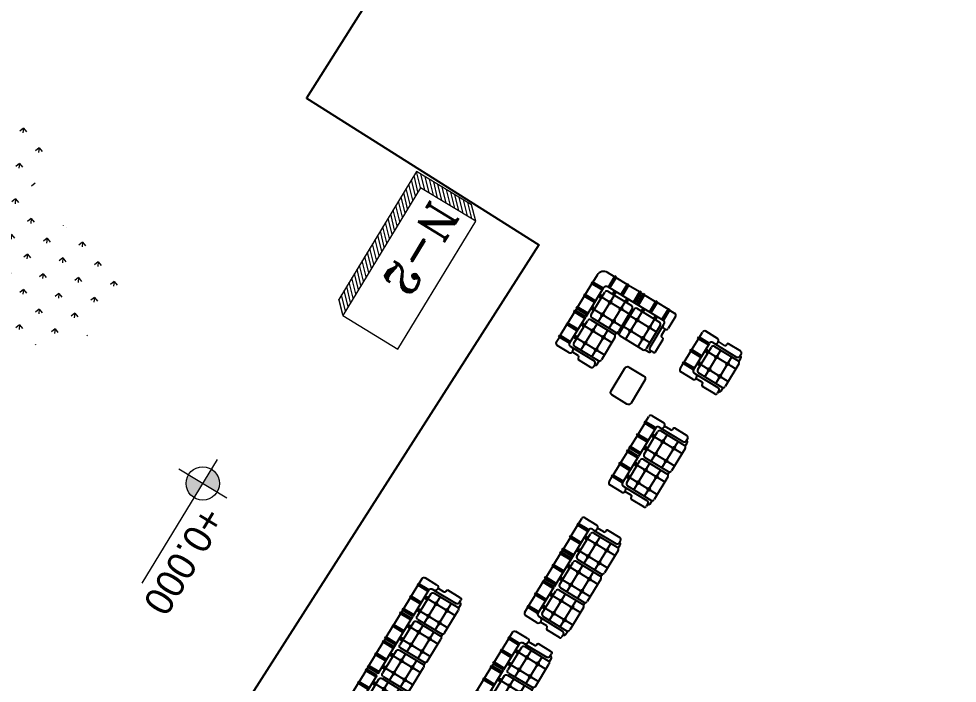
# Model space of a CAD drawing. Header units: metres. Extents: x 324293 to 653279, y 3585589 to 7191434.
# Drawn here: x 334411.32 to 334430.23, y 3600443.15 to 3600456.54 of the extents above; entities that cross this region are included whole.
import ezdxf

# ---------------------------------------------------------------- set-up
doc = ezdxf.new("R2010")
doc.units = ezdxf.units.M
for name, color, linetype, lineweight in [('-lejent-15', 15, 'Continuous', 13), ('n-sayeh-235', 235, 'Continuous', 5), ('text', 7, 'Continuous', 9)]:
    doc.layers.add(name, color=color, linetype=linetype, lineweight=lineweight)
doc.layers.add('divar', color=255, linetype='Continuous')
doc.layers.add('FUR', color=1, linetype='Continuous')
doc.layers.add('GOL', color=7, linetype='Continuous', lineweight=0, true_color=0xeb632d)
doc.styles.add('eng', font='eurr____.ttf')
doc.styles.add('ROMANT', font='romant.shx', dxfattribs={"height": 30})

# ---------------------------------------------------------------- blocks, each defined once
blk = doc.blocks.new('nivo')
at = {"layer": 'text'}
h = blk.add_hatch(color=256, dxfattribs=at)
h.paths.add_polyline_path([(134.4, 0), (134.4, 80, 0.414214), (54.4, 0)])
h.paths.add_polyline_path([(134.4, 0), (134.4, -80, 0.414214), (214.4, 0)])
for p, q in [((134.4, -134.4), (134.4, 134.4)), ((0, 0), (695.1, 0))]:
    blk.add_line(p, q, dxfattribs=at)
blk.add_circle((134.4, 0), 80, dxfattribs=at)
blk = doc.blocks.new('DIN9')
at = {"layer": 'FUR'}
for p, q in [((0.209, 0.969), (0.309, 0.969)), ((0.309, 0.769), (0.309, 0.979)), ((0.309, 0.979), (0.339, 0.979)), ((0.339, 0.769), (0.339, 0.979)), ((0.339, 0.969), (0.554, 0.969)), ((0.554, 0.979), (0.584, 0.979)), ((0.554, 0.979), (0.554, 0.769)), ((0.584, 0.979), (0.584, 0.769)), ((0.584, 0.969), (0.799, 0.969)), ((0.799, 0.769), (0.799, 0.979)), ((0.799, 0.979), (0.829, 0.979)), ((0.829, 0.769), (0.829, 0.979)), ((0.869, 0.969), (0.829, 0.969)), ((0.899, 0.979), (0.869, 0.979)), ((0.869, 0.769), (0.869, 0.979)), ((0.899, 0.769), (0.899, 0.979)), ((1.114, 0.969), (0.899, 0.969)), ((1.114, 0.979), (1.114, 0.769)), ((1.144, 0.979), (1.114, 0.979)), ((1.144, 0.979), (1.144, 0.769)), ((1.359, 0.969), (1.144, 0.969)), ((1.389, 0.979), (1.359, 0.979)), ((1.359, 0.769), (1.359, 0.979)), ((1.389, 0.769), (1.389, 0.979)), ((1.389, 0.969), (1.489, 0.969)), ((0.169, 0.698), (0.169, 0.929)), ((1.529, 0.929), (1.529, 0.698)), ((0.208, 0.535), (0.208, 0.658)), ((0.209, 0.658), (0.229, 0.658)), ((0.269, 0.698), (0.269, 0.729)), ((0.269, 0.698), (0.269, 0.262)), ((0.309, 0.769), (0.829, 0.769)), ((0.309, 0.669), (0.309, 0.209)), ((0.349, 0.709), (0.789, 0.709)), ((0.447, 0.709), (0.447, 0.169)), ((0.692, 0.709), (0.692, 0.169)), ((1.389, 0.769), (0.829, 0.769)), ((0.829, 0.669), (0.829, 0.209)), ((0.869, 0.669), (0.869, 0.209)), ((0.909, 0.709), (1.349, 0.709)), ((1.007, 0.709), (1.007, 0.169)), ((1.252, 0.709), (1.252, 0.169)), ((1.389, 0.669), (1.389, 0.209)), ((1.429, 0.729), (1.429, 0.698)), ((1.429, 0.698), (1.429, 0.262)), ((1.469, 0.658), (1.489, 0.658)), ((1.491, 0.535), (1.491, 0.658)), ((0.149, 0.252), (0.149, 0.495)), ((0.169, 0.515), (0.188, 0.515)), ((0.309, 0.546), (0.829, 0.546)), ((0.869, 0.546), (1.389, 0.546)), ((1.511, 0.515), (1.529, 0.515)), ((1.549, 0.252), (1.549, 0.495)), ((0.309, 0.332), (0.829, 0.332)), ((0.869, 0.332), (1.389, 0.332)), ((0.229, 0.222), (0.179, 0.222)), ((0.219, 0.222), (0.219, 0.219)), ((0.249, 0.189), (0.315, 0.189)), ((0.789, 0.169), (0.349, 0.169)), ((0.824, 0.189), (0.875, 0.189)), ((1.349, 0.169), (0.909, 0.169)), ((1.384, 0.189), (1.449, 0.189)), ((1.519, 0.222), (1.469, 0.222)), ((1.479, 0.222), (1.479, 0.222)), ((1.479, 0.222), (1.479, 0.219))]:
    blk.add_line(p, q, dxfattribs=at)
for centre in [(0.447, 0.546), (0.692, 0.546), (1.007, 0.546), (1.252, 0.546), (0.447, 0.332), (0.692, 0.332), (1.007, 0.332), (1.252, 0.332)]:
    blk.add_circle(centre, 0.024, dxfattribs=at)
for centre, radius, start, end in [((0.209, 0.929), 0.04, 90, 180), ((1.489, 0.929), 0.04, 0, 90), ((0.209, 0.698), 0.04, 180, 270), ((0.229, 0.698), 0.04, 270, 0), ((0.309, 0.729), 0.04, 90, 180), ((0.349, 0.669), 0.04, 90, 180), ((0.43, 0.734), 0.0063, 140.7602, 180), ((0.43, 0.734), 0.0063, 180, 219.2398), ((0.438, 0.728), 0.0166, 116.8921, 140.7602), ((0.438, 0.741), 0.0166, 219.2398, 243.1079), ((0.444, 0.717), 0.0284, 101.8637, 116.8921), ((0.444, 0.751), 0.0284, 243.1079, 258.1363), ((0.447, 0.701), 0.0455, 90, 101.8637), ((0.447, 0.768), 0.0455, 258.1363, 270), ((0.447, 0.701), 0.0455, 78.1363, 90), ((0.447, 0.768), 0.0455, 270, 281.8637), ((0.451, 0.717), 0.0284, 63.1079, 78.1363), ((0.451, 0.751), 0.0284, 281.8637, 296.8921), ((0.456, 0.728), 0.0166, 39.2398, 63.1079), ((0.456, 0.741), 0.0166, 296.8921, 320.7602), ((0.464, 0.734), 0.0063, 360, 39.2398), ((0.464, 0.734), 0.0063, 320.7602, 360), ((0.674, 0.734), 0.0063, 140.7602, 180), ((0.674, 0.734), 0.0063, 180, 219.2398), ((0.682, 0.728), 0.0166, 116.8921, 140.7602), ((0.682, 0.741), 0.0166, 219.2398, 243.1079), ((0.687, 0.717), 0.0284, 101.8637, 116.8921), ((0.687, 0.751), 0.0284, 243.1079, 258.1363), ((0.691, 0.701), 0.0455, 90, 101.8637), ((0.691, 0.768), 0.0455, 258.1363, 270), ((0.691, 0.701), 0.0455, 78.1363, 90), ((0.691, 0.768), 0.0455, 270, 281.8637), ((0.694, 0.717), 0.0284, 63.1079, 78.1363), ((0.694, 0.751), 0.0284, 281.8637, 296.8921), ((0.7, 0.728), 0.0166, 39.2398, 63.1079), ((0.7, 0.741), 0.0166, 296.8921, 320.7602), ((0.708, 0.734), 0.0063, 0, 39.2398), ((0.708, 0.734), 0.0063, 320.7602, 360), ((0.789, 0.669), 0.04, 0, 90), ((0.909, 0.669), 0.04, 90, 180), ((0.99, 0.734), 0.0063, 140.7602, 180), ((0.99, 0.734), 0.0063, 180, 219.2398), ((0.998, 0.728), 0.0166, 116.8921, 140.7602), ((0.998, 0.741), 0.0166, 219.2398, 243.1079), ((1.004, 0.717), 0.0284, 101.8637, 116.8921), ((1.004, 0.751), 0.0284, 243.1079, 258.1363), ((1.007, 0.701), 0.0455, 90, 101.8637), ((1.007, 0.768), 0.0455, 258.1363, 270), ((1.007, 0.701), 0.0455, 78.1363, 90), ((1.007, 0.768), 0.0455, 270, 281.8637), ((1.011, 0.717), 0.0284, 63.1079, 78.1363), ((1.011, 0.751), 0.0284, 281.8637, 296.8921), ((1.016, 0.728), 0.0166, 39.2398, 63.1079), ((1.016, 0.741), 0.0166, 296.8921, 320.7602), ((1.024, 0.734), 0.0063, 360, 39.2398), ((1.024, 0.734), 0.0063, 320.7602, 360), ((1.234, 0.734), 0.0063, 140.7602, 180), ((1.234, 0.734), 0.0063, 180, 219.2398), ((1.242, 0.728), 0.0166, 116.8921, 140.7602), ((1.242, 0.741), 0.0166, 219.2398, 243.1079), ((1.247, 0.717), 0.0284, 101.8637, 116.8921), ((1.247, 0.751), 0.0284, 243.1079, 258.1363), ((1.251, 0.701), 0.0455, 90, 101.8637), ((1.251, 0.768), 0.0455, 258.1363, 270), ((1.251, 0.701), 0.0455, 78.1363, 90), ((1.251, 0.768), 0.0455, 270, 281.8637), ((1.254, 0.717), 0.0284, 63.1079, 78.1363), ((1.254, 0.751), 0.0284, 281.8637, 296.8921), ((1.26, 0.728), 0.0166, 39.2398, 63.1079), ((1.26, 0.741), 0.0166, 296.8921, 320.7602), ((1.268, 0.734), 0.0063, 360, 39.2398), ((1.268, 0.734), 0.0063, 320.7602, 0), ((1.349, 0.669), 0.04, 0, 90), ((1.389, 0.729), 0.04, 0, 90), ((1.469, 0.698), 0.04, 180, 270), ((1.489, 0.698), 0.04, 270, 360), ((0.169, 0.495), 0.02, 90, 180), ((0.188, 0.535), 0.02, 270, 0), ((1.511, 0.535), 0.02, 180, 270), ((1.529, 0.495), 0.02, 0, 90), ((0.179, 0.252), 0.03, 180, 270), ((0.249, 0.219), 0.03, 180, 270), ((0.229, 0.262), 0.04, 270, 0), ((0.349, 0.209), 0.04, 180, 270), ((0.789, 0.209), 0.04, 270, 0), ((0.909, 0.209), 0.04, 180, 270), ((1.349, 0.209), 0.04, 270, 0), ((1.469, 0.262), 0.04, 180, 270), ((1.449, 0.219), 0.03, 270, 0), ((1.519, 0.252), 0.03, 270, 0)]:
    blk.add_arc(centre, radius, start, end, dxfattribs=at)
blk = doc.blocks.new('A$C21DA63A9')
at = {"layer": 'FUR'}
for p, q in [((0.06, 0.8), (0.16, 0.8)), ((0.16, 0.81), (0.19, 0.81)), ((0.16, 0.6), (0.16, 0.81)), ((0.19, 0.6), (0.19, 0.81)), ((0.19, 0.8), (0.405, 0.8)), ((0.405, 0.81), (0.405, 0.6)), ((0.405, 0.81), (0.435, 0.81)), ((0.435, 0.81), (0.435, 0.6)), ((0.435, 0.8), (0.65, 0.8)), ((0.65, 0.81), (0.68, 0.81)), ((0.65, 0.6), (0.65, 0.81)), ((0.68, 0.6), (0.68, 0.81)), ((0.72, 0.8), (0.68, 0.8)), ((0.72, 0.6), (0.72, 0.81)), ((0.75, 0.81), (0.72, 0.81)), ((0.75, 0.6), (0.75, 0.81)), ((0.965, 0.8), (0.75, 0.8)), ((0.995, 0.81), (0.965, 0.81)), ((0.965, 0.81), (0.965, 0.6)), ((0.995, 0.81), (0.995, 0.6)), ((1.21, 0.8), (0.995, 0.8)), ((1.21, 0.6), (1.21, 0.81)), ((1.24, 0.81), (1.21, 0.81)), ((1.24, 0.6), (1.24, 0.81)), ((1.28, 0.8), (1.24, 0.8)), ((1.28, 0.6), (1.28, 0.81)), ((1.31, 0.81), (1.28, 0.81)), ((1.31, 0.6), (1.31, 0.81)), ((1.525, 0.8), (1.31, 0.8)), ((1.555, 0.81), (1.525, 0.81)), ((1.525, 0.81), (1.525, 0.6)), ((1.555, 0.81), (1.555, 0.6)), ((1.77, 0.8), (1.555, 0.8)), ((1.8, 0.81), (1.77, 0.81)), ((1.77, 0.6), (1.77, 0.81)), ((1.8, 0.6), (1.8, 0.81)), ((1.8, 0.8), (1.9, 0.8)), ((0.02, 0.528), (0.02, 0.76)), ((1.94, 0.76), (1.94, 0.528)), ((0.058, 0.366), (0.058, 0.488)), ((0.06, 0.488), (0.08, 0.488)), ((0.12, 0.528), (0.12, 0.56)), ((0.12, 0.528), (0.12, 0.093)), ((0.16, 0.6), (0.68, 0.6)), ((0.16, 0.5), (0.16, 0.04)), ((0.2, 0.54), (0.64, 0.54)), ((0.297, 0.54), (0.297, 0)), ((0.542, 0.54), (0.542, 0)), ((1.24, 0.6), (0.68, 0.6)), ((0.68, 0.5), (0.68, 0.04)), ((0.72, 0.5), (0.72, 0.04)), ((0.76, 0.54), (1.2, 0.54)), ((0.857, 0.54), (0.857, 0)), ((1.102, 0.54), (1.102, 0)), ((1.8, 0.6), (1.24, 0.6)), ((1.24, 0.5), (1.24, 0.04)), ((1.28, 0.5), (1.28, 0.04)), ((1.32, 0.54), (1.76, 0.54)), ((1.417, 0.54), (1.417, 0)), ((1.662, 0.54), (1.662, 0)), ((1.8, 0.5), (1.8, 0.04)), ((1.84, 0.56), (1.84, 0.528)), ((1.84, 0.528), (1.84, 0.093)), ((1.88, 0.488), (1.9, 0.488)), ((1.902, 0.366), (1.902, 0.488)), ((0, 0.083), (0, 0.326)), ((0.02, 0.346), (0.038, 0.346)), ((0.16, 0.377), (0.68, 0.377)), ((0.72, 0.377), (1.24, 0.377)), ((1.28, 0.377), (1.8, 0.377)), ((1.922, 0.346), (1.94, 0.346)), ((1.96, 0.083), (1.96, 0.326)), ((0.16, 0.163), (0.68, 0.163)), ((0.72, 0.163), (1.24, 0.163)), ((1.28, 0.163), (1.8, 0.163)), ((0.08, 0.053), (0.03, 0.053)), ((0.07, 0.053), (0.07, 0.05)), ((0.1, 0.02), (0.165, 0.02)), ((0.675, 0.02), (0.725, 0.02)), ((1.235, 0.02), (1.285, 0.02)), ((1.795, 0.02), (1.86, 0.02)), ((1.93, 0.053), (1.88, 0.053)), ((1.89, 0.053), (1.89, 0.05)), ((1.89, 0.053), (1.89, 0.053)), ((0.64, 0), (0.2, 0)), ((1.2, 0), (0.76, 0)), ((1.76, 0), (1.32, 0))]:
    blk.add_line(p, q, dxfattribs=at)
for centre in [(0.297, 0.377), (0.542, 0.377), (0.857, 0.377), (1.102, 0.377), (1.417, 0.377), (1.662, 0.377), (0.297, 0.163), (0.542, 0.163), (0.857, 0.163), (1.102, 0.163), (1.417, 0.163), (1.662, 0.163)]:
    blk.add_circle(centre, 0.024, dxfattribs=at)
for centre, radius, start, end in [((0.06, 0.76), 0.04, 90, 180), ((1.9, 0.76), 0.04, 0, 90), ((0.06, 0.528), 0.04, 180, 270), ((0.08, 0.528), 0.04, 270, 0), ((0.16, 0.56), 0.04, 90, 180), ((0.2, 0.5), 0.04, 90, 180), ((0.281, 0.565), 0.0063, 140.7602, 180), ((0.281, 0.565), 0.0063, 180, 219.2398), ((0.289, 0.559), 0.0166, 116.8921, 140.7602), ((0.289, 0.572), 0.0166, 219.2398, 243.1079), ((0.295, 0.548), 0.0284, 101.8637, 116.8921), ((0.295, 0.582), 0.0284, 243.1079, 258.1363), ((0.298, 0.531), 0.0455, 90, 101.8637), ((0.298, 0.599), 0.0455, 258.1363, 270), ((0.298, 0.531), 0.0455, 78.1363, 90), ((0.298, 0.599), 0.0455, 270, 281.8637), ((0.302, 0.548), 0.0284, 63.1079, 78.1363), ((0.302, 0.582), 0.0284, 281.8637, 296.8921), ((0.307, 0.559), 0.0166, 39.2398, 63.1079), ((0.307, 0.572), 0.0166, 296.8921, 320.7602), ((0.315, 0.565), 0.0063, 360, 39.2398), ((0.315, 0.565), 0.0063, 320.7602, 0), ((0.525, 0.565), 0.0063, 140.7602, 180), ((0.525, 0.565), 0.0063, 180, 219.2398), ((0.533, 0.559), 0.0166, 116.8921, 140.7602), ((0.533, 0.572), 0.0166, 219.2398, 243.1079), ((0.538, 0.548), 0.0284, 101.8637, 116.8921), ((0.538, 0.582), 0.0284, 243.1079, 258.1363), ((0.542, 0.531), 0.0455, 90, 101.8637), ((0.542, 0.599), 0.0455, 258.1363, 270), ((0.542, 0.531), 0.0455, 78.1363, 90), ((0.542, 0.599), 0.0455, 270, 281.8637), ((0.545, 0.548), 0.0284, 63.1079, 78.1363), ((0.545, 0.582), 0.0284, 281.8637, 296.8921), ((0.551, 0.559), 0.0166, 39.2398, 63.1079), ((0.551, 0.572), 0.0166, 296.8921, 320.7602), ((0.559, 0.565), 0.0063, 0, 39.2398), ((0.559, 0.565), 0.0063, 320.7602, 360), ((0.64, 0.5), 0.04, 0, 90), ((0.76, 0.5), 0.04, 90, 180), ((0.841, 0.565), 0.0063, 140.7602, 180), ((0.841, 0.565), 0.0063, 180, 219.2398), ((0.849, 0.559), 0.0166, 116.8921, 140.7602), ((0.849, 0.572), 0.0166, 219.2398, 243.1079), ((0.855, 0.548), 0.0284, 101.8637, 116.8921), ((0.855, 0.582), 0.0284, 243.1079, 258.1363), ((0.858, 0.531), 0.0455, 90, 101.8637), ((0.858, 0.599), 0.0455, 258.1363, 270), ((0.858, 0.531), 0.0455, 78.1363, 90), ((0.858, 0.599), 0.0455, 270, 281.8637), ((0.862, 0.548), 0.0284, 63.1079, 78.1363), ((0.862, 0.582), 0.0284, 281.8637, 296.8921), ((0.867, 0.559), 0.0166, 39.2398, 63.1079), ((0.867, 0.572), 0.0166, 296.8921, 320.7602), ((0.875, 0.565), 0.0063, 360, 39.2398), ((0.875, 0.565), 0.0063, 320.7602, 360), ((1.085, 0.565), 0.0063, 140.7602, 180), ((1.085, 0.565), 0.0063, 180, 219.2398), ((1.093, 0.559), 0.0166, 116.8921, 140.7602), ((1.093, 0.572), 0.0166, 219.2398, 243.1079), ((1.098, 0.548), 0.0284, 101.8637, 116.8921), ((1.098, 0.582), 0.0284, 243.1079, 258.1363), ((1.102, 0.531), 0.0455, 90, 101.8637), ((1.102, 0.599), 0.0455, 258.1363, 270), ((1.102, 0.531), 0.0455, 78.1363, 90), ((1.102, 0.599), 0.0455, 270, 281.8637), ((1.105, 0.548), 0.0284, 63.1079, 78.1363), ((1.105, 0.582), 0.0284, 281.8637, 296.8921), ((1.111, 0.559), 0.0166, 39.2398, 63.1079), ((1.111, 0.572), 0.0166, 296.8921, 320.7602), ((1.119, 0.565), 0.0063, 360, 39.2398), ((1.119, 0.565), 0.0063, 320.7602, 0), ((1.2, 0.5), 0.04, 0, 90), ((1.32, 0.5), 0.04, 90, 180), ((1.401, 0.565), 0.0063, 140.7602, 180), ((1.401, 0.565), 0.0063, 180, 219.2398), ((1.409, 0.559), 0.0166, 116.8921, 140.7602), ((1.409, 0.572), 0.0166, 219.2398, 243.1079), ((1.415, 0.548), 0.0284, 101.8637, 116.8921), ((1.415, 0.582), 0.0284, 243.1079, 258.1363), ((1.418, 0.531), 0.0455, 90, 101.8637), ((1.418, 0.599), 0.0455, 258.1363, 270), ((1.418, 0.531), 0.0455, 78.1363, 90), ((1.418, 0.599), 0.0455, 270, 281.8637), ((1.422, 0.548), 0.0284, 63.1079, 78.1363), ((1.422, 0.582), 0.0284, 281.8637, 296.8921), ((1.427, 0.559), 0.0166, 39.2398, 63.1079), ((1.427, 0.572), 0.0166, 296.8921, 320.7602), ((1.435, 0.565), 0.0063, 360, 39.2398), ((1.435, 0.565), 0.0063, 320.7602, 360), ((1.645, 0.565), 0.0063, 140.7602, 180), ((1.645, 0.565), 0.0063, 180, 219.2398), ((1.653, 0.559), 0.0166, 116.8921, 140.7602), ((1.653, 0.572), 0.0166, 219.2398, 243.1079), ((1.658, 0.548), 0.0284, 101.8637, 116.8921), ((1.658, 0.582), 0.0284, 243.1079, 258.1363), ((1.662, 0.531), 0.0455, 90, 101.8637), ((1.662, 0.599), 0.0455, 258.1363, 270), ((1.662, 0.531), 0.0455, 78.1363, 90), ((1.662, 0.599), 0.0455, 270, 281.8637), ((1.665, 0.548), 0.0284, 63.1079, 78.1363), ((1.665, 0.582), 0.0284, 281.8637, 296.8921), ((1.671, 0.559), 0.0166, 39.2398, 63.1079), ((1.671, 0.572), 0.0166, 296.8921, 320.7602), ((1.679, 0.565), 0.0063, 0, 39.2398), ((1.679, 0.565), 0.0063, 320.7602, 360), ((1.76, 0.5), 0.04, 0, 90), ((1.8, 0.56), 0.04, 0, 90), ((1.88, 0.528), 0.04, 180, 270), ((1.9, 0.528), 0.04, 270, 360), ((0.02, 0.326), 0.02, 90, 180), ((0.038, 0.366), 0.02, 270, 0), ((1.922, 0.366), 0.02, 180, 270), ((1.94, 0.326), 0.02, 0, 90), ((0.03, 0.083), 0.03, 180, 270), ((0.1, 0.05), 0.03, 180, 270), ((0.08, 0.093), 0.04, 270, 0), ((0.2, 0.04), 0.04, 180, 270), ((0.64, 0.04), 0.04, 270, 0), ((0.76, 0.04), 0.04, 180, 270), ((1.2, 0.04), 0.04, 270, 0), ((1.32, 0.04), 0.04, 180, 270), ((1.76, 0.04), 0.04, 270, 0), ((1.88, 0.093), 0.04, 180, 270), ((1.86, 0.05), 0.03, 270, 0), ((1.93, 0.083), 0.03, 270, 0)]:
    blk.add_arc(centre, radius, start, end, dxfattribs=at)
blk = doc.blocks.new('A$C65B77E13')
at = {"layer": 'FUR'}
for p, q in [((0.06, 0.8), (0.16, 0.8)), ((0.16, 0.6), (0.16, 0.81)), ((0.16, 0.81), (0.19, 0.81)), ((0.19, 0.6), (0.19, 0.81)), ((0.19, 0.8), (0.405, 0.8)), ((0.405, 0.81), (0.435, 0.81)), ((0.405, 0.81), (0.405, 0.6)), ((0.435, 0.81), (0.435, 0.6)), ((0.435, 0.8), (0.65, 0.8)), ((0.65, 0.6), (0.65, 0.81)), ((0.65, 0.81), (0.68, 0.81)), ((0.68, 0.6), (0.68, 0.81)), ((0.72, 0.8), (0.68, 0.8)), ((0.75, 0.81), (0.72, 0.81)), ((0.72, 0.6), (0.72, 0.81)), ((0.75, 0.6), (0.75, 0.81)), ((0.965, 0.8), (0.75, 0.8)), ((0.965, 0.81), (0.965, 0.6)), ((0.995, 0.81), (0.965, 0.81)), ((0.995, 0.81), (0.995, 0.6)), ((1.21, 0.8), (0.995, 0.8)), ((1.24, 0.81), (1.21, 0.81)), ((1.21, 0.6), (1.21, 0.81)), ((1.24, 0.6), (1.24, 0.81)), ((1.28, 0.8), (1.24, 0.8)), ((1.31, 0.81), (1.28, 0.81)), ((1.28, 0.6), (1.28, 0.81)), ((1.31, 0.6), (1.31, 0.81)), ((1.525, 0.8), (1.31, 0.8)), ((1.525, 0.81), (1.525, 0.6)), ((1.555, 0.81), (1.525, 0.81)), ((1.555, 0.81), (1.555, 0.6)), ((1.77, 0.8), (1.555, 0.8)), ((1.77, 0.6), (1.77, 0.81)), ((1.8, 0.81), (1.77, 0.81)), ((1.8, 0.6), (1.8, 0.81)), ((1.8, 0.8), (1.84, 0.8)), ((1.84, 0.6), (1.84, 0.81)), ((1.84, 0.81), (1.87, 0.81)), ((1.87, 0.6), (1.87, 0.81)), ((1.87, 0.8), (2.085, 0.8)), ((2.085, 0.81), (2.085, 0.6)), ((2.085, 0.81), (2.115, 0.81)), ((2.115, 0.81), (2.115, 0.6)), ((2.115, 0.8), (2.33, 0.8)), ((2.33, 0.6), (2.33, 0.81)), ((2.33, 0.81), (2.36, 0.81)), ((2.36, 0.6), (2.36, 0.81)), ((2.36, 0.8), (2.4, 0.8)), ((2.43, 0.81), (2.4, 0.81)), ((2.4, 0.6), (2.4, 0.81)), ((2.43, 0.6), (2.43, 0.81)), ((2.645, 0.8), (2.43, 0.8)), ((2.645, 0.81), (2.645, 0.6)), ((2.675, 0.81), (2.645, 0.81)), ((2.675, 0.81), (2.675, 0.6)), ((2.89, 0.8), (2.675, 0.8)), ((2.89, 0.6), (2.89, 0.81)), ((2.92, 0.81), (2.89, 0.81)), ((2.92, 0.6), (2.92, 0.81)), ((3.02, 0.8), (2.92, 0.8)), ((0.02, 0.528), (0.02, 0.76)), ((3.06, 0.528), (3.06, 0.76)), ((0.058, 0.366), (0.058, 0.488)), ((0.06, 0.488), (0.08, 0.488)), ((0.12, 0.528), (0.12, 0.56)), ((0.12, 0.528), (0.12, 0.093)), ((0.16, 0.6), (0.68, 0.6)), ((0.16, 0.5), (0.16, 0.04)), ((0.2, 0.54), (0.64, 0.54)), ((0.297, 0.54), (0.297, 0)), ((0.542, 0.54), (0.542, 0)), ((1.24, 0.6), (0.68, 0.6)), ((0.68, 0.5), (0.68, 0.04)), ((0.72, 0.5), (0.72, 0.04)), ((0.76, 0.54), (1.2, 0.54)), ((0.857, 0.54), (0.857, 0)), ((1.102, 0.54), (1.102, 0)), ((1.8, 0.6), (1.24, 0.6)), ((1.24, 0.5), (1.24, 0.04)), ((1.28, 0.5), (1.28, 0.04)), ((1.32, 0.54), (1.76, 0.54)), ((1.417, 0.54), (1.417, 0)), ((1.662, 0.54), (1.662, 0)), ((1.8, 0.5), (1.8, 0.04)), ((1.84, 0.6), (2.4, 0.6)), ((1.84, 0.5), (1.84, 0.04)), ((2.32, 0.54), (1.88, 0.54)), ((1.977, 0.54), (1.977, 0)), ((2.222, 0.54), (2.222, 0)), ((2.36, 0.5), (2.36, 0.04)), ((2.92, 0.6), (2.4, 0.6)), ((2.4, 0.5), (2.4, 0.04)), ((2.88, 0.54), (2.44, 0.54)), ((2.537, 0.54), (2.537, 0)), ((2.782, 0.54), (2.782, 0)), ((2.92, 0.5), (2.92, 0.04)), ((2.96, 0.528), (2.96, 0.56)), ((2.96, 0.528), (2.96, 0.093)), ((3.02, 0.488), (3, 0.488)), ((3.022, 0.366), (3.022, 0.488)), ((0, 0.083), (0, 0.326)), ((0.02, 0.346), (0.038, 0.346)), ((0.16, 0.377), (0.68, 0.377)), ((0.72, 0.377), (1.24, 0.377)), ((1.28, 0.377), (1.8, 0.377)), ((2.36, 0.377), (1.84, 0.377)), ((2.92, 0.377), (2.4, 0.377)), ((3.06, 0.346), (3.042, 0.346)), ((3.08, 0.083), (3.08, 0.326)), ((0.16, 0.163), (0.68, 0.163)), ((0.72, 0.163), (1.24, 0.163)), ((1.28, 0.163), (1.8, 0.163)), ((2.36, 0.163), (1.84, 0.163)), ((2.92, 0.163), (2.4, 0.163)), ((0.08, 0.053), (0.03, 0.053)), ((0.07, 0.053), (0.07, 0.05)), ((0.1, 0.02), (0.165, 0.02)), ((0.675, 0.02), (0.725, 0.02)), ((1.235, 0.02), (1.285, 0.02)), ((1.845, 0.02), (1.795, 0.02)), ((2.405, 0.02), (2.355, 0.02)), ((2.98, 0.02), (2.915, 0.02)), ((3, 0.053), (3.05, 0.053)), ((3.01, 0.053), (3.01, 0.05)), ((0.64, 0), (0.2, 0)), ((1.2, 0), (0.76, 0)), ((1.76, 0), (1.32, 0)), ((1.88, 0), (2.32, 0)), ((2.44, 0), (2.88, 0))]:
    blk.add_line(p, q, dxfattribs=at)
for centre in [(0.297, 0.377), (0.542, 0.377), (0.857, 0.377), (1.102, 0.377), (1.417, 0.377), (1.662, 0.377), (1.977, 0.377), (2.222, 0.377), (2.537, 0.377), (2.782, 0.377), (0.297, 0.163), (0.542, 0.163), (0.857, 0.163), (1.102, 0.163), (1.417, 0.163), (1.662, 0.163), (1.977, 0.163), (2.222, 0.163), (2.537, 0.163), (2.782, 0.163)]:
    blk.add_circle(centre, 0.024, dxfattribs=at)
for centre, radius, start, end in [((0.06, 0.76), 0.04, 90, 180), ((3.02, 0.76), 0.04, 360, 90), ((0.06, 0.528), 0.04, 180, 270), ((0.08, 0.528), 0.04, 270, 0), ((0.16, 0.56), 0.04, 90, 180), ((0.2, 0.5), 0.04, 90, 180), ((0.281, 0.565), 0.0063, 140.7602, 180), ((0.281, 0.565), 0.0063, 180, 219.2398), ((0.289, 0.559), 0.0166, 116.8921, 140.7602), ((0.289, 0.572), 0.0166, 219.2398, 243.1079), ((0.295, 0.548), 0.0284, 101.8637, 116.8921), ((0.295, 0.582), 0.0284, 243.1079, 258.1363), ((0.298, 0.531), 0.0455, 90, 101.8637), ((0.298, 0.599), 0.0455, 258.1363, 270), ((0.298, 0.531), 0.0455, 78.1363, 90), ((0.298, 0.599), 0.0455, 270, 281.8637), ((0.302, 0.548), 0.0284, 63.1079, 78.1363), ((0.302, 0.582), 0.0284, 281.8637, 296.8921), ((0.307, 0.559), 0.0166, 39.2398, 63.1079), ((0.307, 0.572), 0.0166, 296.8921, 320.7602), ((0.315, 0.565), 0.0063, 360, 39.2398), ((0.315, 0.565), 0.0063, 320.7602, 360), ((0.525, 0.565), 0.0063, 140.7602, 180), ((0.525, 0.565), 0.0063, 180, 219.2398), ((0.533, 0.559), 0.0166, 116.8921, 140.7602), ((0.533, 0.572), 0.0166, 219.2398, 243.1079), ((0.538, 0.548), 0.0284, 101.8637, 116.8921), ((0.538, 0.582), 0.0284, 243.1079, 258.1363), ((0.542, 0.531), 0.0455, 90, 101.8637), ((0.542, 0.599), 0.0455, 258.1363, 270), ((0.542, 0.531), 0.0455, 78.1363, 90), ((0.542, 0.599), 0.0455, 270, 281.8637), ((0.545, 0.548), 0.0284, 63.1079, 78.1363), ((0.545, 0.582), 0.0284, 281.8637, 296.8921), ((0.551, 0.559), 0.0166, 39.2398, 63.1079), ((0.551, 0.572), 0.0166, 296.8921, 320.7602), ((0.559, 0.565), 0.0063, 0, 39.2398), ((0.559, 0.565), 0.0063, 320.7602, 360), ((0.64, 0.5), 0.04, 0, 90), ((0.76, 0.5), 0.04, 90, 180), ((0.841, 0.565), 0.0063, 140.7602, 180), ((0.841, 0.565), 0.0063, 180, 219.2398), ((0.849, 0.559), 0.0166, 116.8921, 140.7602), ((0.849, 0.572), 0.0166, 219.2398, 243.1079), ((0.855, 0.548), 0.0284, 101.8637, 116.8921), ((0.855, 0.582), 0.0284, 243.1079, 258.1363), ((0.858, 0.531), 0.0455, 90, 101.8637), ((0.858, 0.599), 0.0455, 258.1363, 270), ((0.858, 0.531), 0.0455, 78.1363, 90), ((0.858, 0.599), 0.0455, 270, 281.8637), ((0.862, 0.548), 0.0284, 63.1079, 78.1363), ((0.862, 0.582), 0.0284, 281.8637, 296.8921), ((0.867, 0.559), 0.0166, 39.2398, 63.1079), ((0.867, 0.572), 0.0166, 296.8921, 320.7602), ((0.875, 0.565), 0.0063, 360, 39.2398), ((0.875, 0.565), 0.0063, 320.7602, 360), ((1.085, 0.565), 0.0063, 140.7602, 180), ((1.085, 0.565), 0.0063, 180, 219.2398), ((1.093, 0.559), 0.0166, 116.8921, 140.7602), ((1.093, 0.572), 0.0166, 219.2398, 243.1079), ((1.098, 0.548), 0.0284, 101.8637, 116.8921), ((1.098, 0.582), 0.0284, 243.1079, 258.1363), ((1.102, 0.531), 0.0455, 90, 101.8637), ((1.102, 0.599), 0.0455, 258.1363, 270), ((1.102, 0.531), 0.0455, 78.1363, 90), ((1.102, 0.599), 0.0455, 270, 281.8637), ((1.105, 0.548), 0.0284, 63.1079, 78.1363), ((1.105, 0.582), 0.0284, 281.8637, 296.8921), ((1.111, 0.559), 0.0166, 39.2398, 63.1079), ((1.111, 0.572), 0.0166, 296.8921, 320.7602), ((1.119, 0.565), 0.0063, 0, 39.2398), ((1.119, 0.565), 0.0063, 320.7602, 360), ((1.2, 0.5), 0.04, 0, 90), ((1.32, 0.5), 0.04, 90, 180), ((1.401, 0.565), 0.0063, 140.7602, 180), ((1.401, 0.565), 0.0063, 180, 219.2398), ((1.409, 0.559), 0.0166, 116.8921, 140.7602), ((1.409, 0.572), 0.0166, 219.2398, 243.1079), ((1.415, 0.548), 0.0284, 101.8637, 116.8921), ((1.415, 0.582), 0.0284, 243.1079, 258.1363), ((1.418, 0.531), 0.0455, 90, 101.8637), ((1.418, 0.599), 0.0455, 258.1363, 270), ((1.418, 0.531), 0.0455, 78.1363, 90), ((1.418, 0.599), 0.0455, 270, 281.8637), ((1.422, 0.548), 0.0284, 63.1079, 78.1363), ((1.422, 0.582), 0.0284, 281.8637, 296.8921), ((1.427, 0.559), 0.0166, 39.2398, 63.1079), ((1.427, 0.572), 0.0166, 296.8921, 320.7602), ((1.435, 0.565), 0.0063, 360, 39.2398), ((1.435, 0.565), 0.0063, 320.7602, 0), ((1.645, 0.565), 0.0063, 140.7602, 180), ((1.645, 0.565), 0.0063, 180, 219.2398), ((1.653, 0.559), 0.0166, 116.8921, 140.7602), ((1.653, 0.572), 0.0166, 219.2398, 243.1079), ((1.658, 0.548), 0.0284, 101.8637, 116.8921), ((1.658, 0.582), 0.0284, 243.1079, 258.1363), ((1.662, 0.531), 0.0455, 90, 101.8637), ((1.662, 0.599), 0.0455, 258.1363, 270), ((1.662, 0.531), 0.0455, 78.1363, 90), ((1.662, 0.599), 0.0455, 270, 281.8637), ((1.665, 0.548), 0.0284, 63.1079, 78.1363), ((1.665, 0.582), 0.0284, 281.8637, 296.8921), ((1.671, 0.559), 0.0166, 39.2398, 63.1079), ((1.671, 0.572), 0.0166, 296.8921, 320.7602), ((1.679, 0.565), 0.0063, 0, 39.2398), ((1.679, 0.565), 0.0063, 320.7602, 360), ((1.76, 0.5), 0.04, 0, 90), ((1.88, 0.5), 0.04, 90, 180), ((1.961, 0.565), 0.0063, 140.7602, 180), ((1.961, 0.565), 0.0063, 180, 219.2398), ((1.969, 0.559), 0.0166, 116.8921, 140.7602), ((1.969, 0.572), 0.0166, 219.2398, 243.1079), ((1.975, 0.548), 0.0284, 101.8637, 116.8921), ((1.975, 0.582), 0.0284, 243.1079, 258.1363), ((1.978, 0.531), 0.0455, 90, 101.8637), ((1.978, 0.599), 0.0455, 258.1363, 270), ((1.978, 0.531), 0.0455, 78.1363, 90), ((1.978, 0.599), 0.0455, 270, 281.8637), ((1.982, 0.548), 0.0284, 63.1079, 78.1363), ((1.982, 0.582), 0.0284, 281.8637, 296.8921), ((1.987, 0.559), 0.0166, 39.2398, 63.1079), ((1.987, 0.572), 0.0166, 296.8921, 320.7602), ((1.995, 0.565), 0.0063, 360, 39.2398), ((1.995, 0.565), 0.0063, 320.7602, 360), ((2.205, 0.565), 0.0063, 140.7602, 180), ((2.205, 0.565), 0.0063, 180, 219.2398), ((2.213, 0.559), 0.0166, 116.8921, 140.7602), ((2.213, 0.572), 0.0166, 219.2398, 243.1079), ((2.218, 0.548), 0.0284, 101.8637, 116.8921), ((2.218, 0.582), 0.0284, 243.1079, 258.1363), ((2.222, 0.531), 0.0455, 90, 101.8637), ((2.222, 0.599), 0.0455, 258.1363, 270), ((2.222, 0.531), 0.0455, 78.1363, 90), ((2.222, 0.599), 0.0455, 270, 281.8637), ((2.225, 0.548), 0.0284, 63.1079, 78.1363), ((2.225, 0.582), 0.0284, 281.8637, 296.8921), ((2.231, 0.559), 0.0166, 39.2398, 63.1079), ((2.231, 0.572), 0.0166, 296.8921, 320.7602), ((2.239, 0.565), 0.0063, 360, 39.2398), ((2.239, 0.565), 0.0063, 320.7602, 0), ((2.32, 0.5), 0.04, 0, 90), ((2.44, 0.5), 0.04, 90, 180), ((2.521, 0.565), 0.0063, 140.7602, 180), ((2.521, 0.565), 0.0063, 180, 219.2398), ((2.529, 0.559), 0.0166, 116.8921, 140.7602), ((2.529, 0.572), 0.0166, 219.2398, 243.1079), ((2.535, 0.548), 0.0284, 101.8637, 116.8921), ((2.535, 0.582), 0.0284, 243.1079, 258.1363), ((2.538, 0.531), 0.0455, 90, 101.8637), ((2.538, 0.599), 0.0455, 258.1363, 270), ((2.538, 0.531), 0.0455, 78.1363, 90), ((2.538, 0.599), 0.0455, 270, 281.8637), ((2.542, 0.548), 0.0284, 63.1079, 78.1363), ((2.542, 0.582), 0.0284, 281.8637, 296.8921), ((2.547, 0.559), 0.0166, 39.2398, 63.1079), ((2.547, 0.572), 0.0166, 296.8921, 320.7602), ((2.555, 0.565), 0.0063, 0, 39.2398), ((2.555, 0.565), 0.0063, 320.7602, 360), ((2.765, 0.565), 0.0063, 140.7602, 180), ((2.765, 0.565), 0.0063, 180, 219.2398), ((2.773, 0.559), 0.0166, 116.8921, 140.7602), ((2.773, 0.572), 0.0166, 219.2398, 243.1079), ((2.778, 0.548), 0.0284, 101.8637, 116.8921), ((2.778, 0.582), 0.0284, 243.1079, 258.1363), ((2.782, 0.531), 0.0455, 90, 101.8637), ((2.782, 0.599), 0.0455, 258.1363, 270), ((2.782, 0.531), 0.0455, 78.1363, 90), ((2.782, 0.599), 0.0455, 270, 281.8637), ((2.785, 0.548), 0.0284, 63.1079, 78.1363), ((2.785, 0.582), 0.0284, 281.8637, 296.8921), ((2.791, 0.559), 0.0166, 39.2398, 63.1079), ((2.791, 0.572), 0.0166, 296.8921, 320.7602), ((2.799, 0.565), 0.0063, 0, 39.2398), ((2.799, 0.565), 0.0063, 320.7602, 360), ((2.88, 0.5), 0.04, 0, 90), ((2.92, 0.56), 0.04, 0, 90), ((3, 0.528), 0.04, 180, 270), ((3.02, 0.528), 0.04, 270, 0), ((0.02, 0.326), 0.02, 90, 180), ((0.038, 0.366), 0.02, 270, 0), ((3.042, 0.366), 0.02, 180, 270), ((3.06, 0.326), 0.02, 0, 90), ((0.03, 0.083), 0.03, 180, 270), ((0.1, 0.05), 0.03, 180, 270), ((0.08, 0.093), 0.04, 270, 0), ((0.2, 0.04), 0.04, 180, 270), ((0.64, 0.04), 0.04, 270, 0), ((0.76, 0.04), 0.04, 180, 270), ((1.2, 0.04), 0.04, 270, 0), ((1.32, 0.04), 0.04, 180, 270), ((1.76, 0.04), 0.04, 270, 0), ((1.88, 0.04), 0.04, 180, 270), ((2.32, 0.04), 0.04, 270, 0), ((2.44, 0.04), 0.04, 180, 270), ((2.88, 0.04), 0.04, 270, 0), ((3, 0.093), 0.04, 180, 270), ((2.98, 0.05), 0.03, 270, 0), ((3.05, 0.083), 0.03, 270, 0)]:
    blk.add_arc(centre, radius, start, end, dxfattribs=at)
blk = doc.blocks.new('DIN8')
at = {"layer": 'FUR'}
for p, q in [((0.339, 0.771), (0.339, 1.003)), ((0.379, 1.043), (0.479, 1.043)), ((0.479, 1.053), (0.509, 1.053)), ((0.479, 0.843), (0.479, 1.053)), ((0.509, 0.843), (0.509, 1.053)), ((0.509, 1.043), (0.724, 1.043)), ((0.724, 1.053), (0.724, 0.843)), ((0.724, 1.053), (0.754, 1.053)), ((0.754, 1.053), (0.754, 0.843)), ((0.754, 1.043), (0.969, 1.043)), ((0.969, 1.053), (0.999, 1.053)), ((0.969, 0.843), (0.969, 1.053)), ((0.999, 0.843), (0.999, 1.053)), ((0.999, 1.043), (1.099, 1.043)), ((1.139, 0.771), (1.139, 1.003)), ((1.139, 1.003), (1.139, 0.771)), ((0.439, 0.771), (0.439, 0.803)), ((0.479, 0.843), (0.999, 0.843)), ((1.039, 0.803), (1.039, 0.771)), ((0.378, 0.609), (0.378, 0.731)), ((0.379, 0.731), (0.399, 0.731)), ((0.439, 0.771), (0.439, 0.336)), ((0.479, 0.743), (0.479, 0.283)), ((0.519, 0.783), (0.959, 0.783)), ((0.617, 0.783), (0.617, 0.243)), ((0.862, 0.783), (0.862, 0.243)), ((0.999, 0.743), (0.999, 0.283)), ((1.039, 0.771), (1.039, 0.336)), ((1.079, 0.731), (1.099, 0.731)), ((1.101, 0.609), (1.101, 0.731)), ((0.319, 0.326), (0.319, 0.569)), ((0.339, 0.589), (0.358, 0.589)), ((0.479, 0.62), (0.999, 0.62)), ((1.121, 0.589), (1.139, 0.589)), ((1.159, 0.326), (1.159, 0.569)), ((0.479, 0.406), (0.999, 0.406)), ((0.399, 0.296), (0.349, 0.296)), ((0.389, 0.296), (0.389, 0.292)), ((0.419, 0.262), (0.485, 0.262)), ((0.959, 0.243), (0.519, 0.243)), ((0.994, 0.262), (1.059, 0.262)), ((1.129, 0.296), (1.079, 0.296)), ((1.089, 0.296), (1.089, 0.292)), ((1.089, 0.296), (1.089, 0.296))]:
    blk.add_line(p, q, dxfattribs=at)
for centre in [(0.617, 0.62), (0.862, 0.62), (0.617, 0.406), (0.862, 0.406)]:
    blk.add_circle(centre, 0.024, dxfattribs=at)
for centre, radius, start, end in [((0.379, 1.003), 0.04, 90, 180), ((1.099, 1.003), 0.04, 0, 90), ((0.479, 0.803), 0.04, 90, 180), ((0.6, 0.808), 0.0063, 140.7602, 180), ((0.6, 0.808), 0.0063, 180, 219.2398), ((0.608, 0.801), 0.0166, 116.8921, 140.7602), ((0.608, 0.814), 0.0166, 219.2398, 243.1079), ((0.614, 0.791), 0.0284, 101.8637, 116.8921), ((0.614, 0.825), 0.0284, 243.1079, 258.1363), ((0.617, 0.774), 0.0455, 90, 101.8637), ((0.617, 0.842), 0.0455, 258.1363, 270), ((0.617, 0.774), 0.0455, 78.1363, 90), ((0.617, 0.842), 0.0455, 270, 281.8637), ((0.621, 0.791), 0.0284, 63.1079, 78.1363), ((0.621, 0.825), 0.0284, 281.8637, 296.8921), ((0.626, 0.801), 0.0166, 39.2398, 63.1079), ((0.626, 0.814), 0.0166, 296.8921, 320.7602), ((0.634, 0.808), 0.0063, 360, 39.2398), ((0.634, 0.808), 0.0063, 320.7602, 360), ((0.844, 0.808), 0.0063, 140.7602, 180), ((0.844, 0.808), 0.0063, 180, 219.2398), ((0.852, 0.801), 0.0166, 116.8921, 140.7602), ((0.852, 0.814), 0.0166, 219.2398, 243.1079), ((0.857, 0.791), 0.0284, 101.8637, 116.8921), ((0.857, 0.825), 0.0284, 243.1079, 258.1363), ((0.861, 0.774), 0.0455, 90, 101.8637), ((0.861, 0.842), 0.0455, 258.1363, 270), ((0.861, 0.774), 0.0455, 78.1363, 90), ((0.861, 0.842), 0.0455, 270, 281.8637), ((0.864, 0.791), 0.0284, 63.1079, 78.1363), ((0.864, 0.825), 0.0284, 281.8637, 296.8921), ((0.87, 0.801), 0.0166, 39.2398, 63.1079), ((0.87, 0.814), 0.0166, 296.8921, 320.7602), ((0.878, 0.808), 0.0063, 0, 39.2398), ((0.878, 0.808), 0.0063, 320.7602, 360), ((0.999, 0.803), 0.04, 0, 90), ((0.379, 0.771), 0.04, 180, 270), ((0.399, 0.771), 0.04, 270, 0), ((0.519, 0.743), 0.04, 90, 180), ((0.959, 0.743), 0.04, 0, 90), ((1.079, 0.771), 0.04, 180, 270), ((1.099, 0.771), 0.04, 270, 360), ((0.339, 0.569), 0.02, 90, 180), ((0.358, 0.609), 0.02, 270, 0), ((1.121, 0.609), 0.02, 180, 270), ((1.139, 0.569), 0.02, 0, 90), ((0.349, 0.326), 0.03, 180, 270), ((0.399, 0.336), 0.04, 270, 0), ((1.079, 0.336), 0.04, 180, 270), ((1.129, 0.326), 0.03, 270, 0), ((0.419, 0.292), 0.03, 180, 270), ((0.519, 0.283), 0.04, 180, 270), ((0.959, 0.283), 0.04, 270, 0), ((1.059, 0.292), 0.03, 270, 0)]:
    blk.add_arc(centre, radius, start, end, dxfattribs=at)
blk = doc.blocks.new('A$C32A74962')
at = {"layer": 'FUR'}
blk.add_lwpolyline([(0, 0.05), (0, 0.344, -0.414214), (0.05, 0.394), (0.498, 0.394, -0.414214), (0.548, 0.344), (0.548, 0.05, -0.414214), (0.498, 0), (0.05, 0, -0.414214)], format="xyb", close=True, dxfattribs=at)
blk = doc.blocks.new('A$C7E4F2097')
blk.add_blockref('A$C32A74962', (0, 0))
blk = doc.blocks.new('A$C1DCA62E0')
at = {"layer": 'FUR'}
for p, q in [((0.02, 1.234), (0.02, 1.466)), ((0.06, 1.506), (0.16, 1.506)), ((0.16, 1.306), (0.16, 1.516)), ((0.16, 1.516), (0.19, 1.516)), ((0.19, 1.306), (0.19, 1.516)), ((0.19, 1.506), (0.405, 1.506)), ((0.405, 1.516), (0.435, 1.516)), ((0.405, 1.516), (0.405, 1.306)), ((0.435, 1.516), (0.435, 1.306)), ((0.435, 1.506), (0.65, 1.506)), ((0.65, 1.306), (0.65, 1.516)), ((0.65, 1.516), (0.68, 1.516)), ((0.68, 1.306), (0.68, 1.516)), ((0.72, 1.506), (0.68, 1.506)), ((0.75, 1.516), (0.72, 1.516)), ((0.72, 1.306), (0.72, 1.516)), ((0.75, 1.306), (0.75, 1.516)), ((0.965, 1.506), (0.75, 1.506)), ((0.965, 1.516), (0.965, 1.306)), ((0.995, 1.516), (0.965, 1.516)), ((0.995, 1.516), (0.995, 1.306)), ((1.21, 1.506), (0.995, 1.506)), ((1.24, 1.516), (1.21, 1.516)), ((1.21, 1.306), (1.21, 1.516)), ((1.24, 1.306), (1.24, 1.516)), ((1.38, 1.506), (1.24, 1.506)), ((0.12, 1.234), (0.12, 1.266)), ((0.16, 1.306), (0.68, 1.306)), ((1.24, 1.306), (0.68, 1.306)), ((1.506, 1.24), (1.506, 1.38)), ((0.058, 1.072), (0.058, 1.194)), ((0.06, 1.194), (0.08, 1.194)), ((0.12, 1.234), (0.12, 0.799)), ((0.16, 1.206), (0.16, 0.746)), ((0.2, 1.246), (0.64, 1.246)), ((0.297, 1.246), (0.297, 0.706)), ((0.542, 1.246), (0.542, 0.706)), ((0.68, 1.206), (0.68, 0.746)), ((0.72, 1.206), (0.72, 0.746)), ((0.76, 1.246), (1.2, 1.246)), ((0.857, 1.246), (0.857, 0.706)), ((1.102, 1.246), (1.102, 0.706)), ((1.24, 1.206), (1.24, 0.746)), ((1.306, 1.24), (1.516, 1.24)), ((1.306, 0.72), (1.306, 1.24)), ((1.306, 1.21), (1.516, 1.21)), ((1.506, 0.995), (1.506, 1.21)), ((1.516, 1.21), (1.516, 1.24)), ((0, 0.789), (0, 1.032)), ((0.02, 1.052), (0.038, 1.052)), ((0.16, 1.083), (0.68, 1.083)), ((0.72, 1.083), (1.24, 1.083)), ((1.516, 0.995), (1.306, 0.995)), ((1.516, 0.965), (1.306, 0.965)), ((1.506, 0.75), (1.506, 0.965)), ((1.516, 0.965), (1.516, 0.995)), ((0.16, 0.869), (0.68, 0.869)), ((0.72, 0.869), (1.24, 0.869)), ((0.08, 0.759), (0.03, 0.759)), ((0.07, 0.759), (0.07, 0.755)), ((0.1, 0.725), (0.165, 0.725)), ((0.64, 0.706), (0.2, 0.706)), ((0.675, 0.725), (0.725, 0.725)), ((0.706, 0.2), (0.706, 0.64)), ((0.725, 0.725), (0.725, 0.675)), ((1.206, 0.68), (0.746, 0.68)), ((1.2, 0.706), (0.76, 0.706)), ((0.869, 0.68), (0.869, 0.16)), ((1.083, 0.68), (1.083, 0.16)), ((1.246, 0.64), (1.246, 0.2)), ((1.306, 0.75), (1.516, 0.75)), ((1.306, 0.16), (1.306, 0.72)), ((1.306, 0.72), (1.516, 0.72)), ((1.306, 0.68), (1.516, 0.68)), ((1.306, 0.65), (1.516, 0.65)), ((1.506, 0.68), (1.506, 0.72)), ((1.506, 0.435), (1.506, 0.65)), ((1.516, 0.72), (1.516, 0.75)), ((1.516, 0.65), (1.516, 0.68)), ((1.246, 0.542), (0.706, 0.542)), ((1.516, 0.435), (1.306, 0.435)), ((1.516, 0.405), (1.306, 0.405)), ((1.506, 0.19), (1.506, 0.405)), ((1.516, 0.405), (1.516, 0.435)), ((1.246, 0.297), (0.706, 0.297)), ((0.725, 0.165), (0.725, 0.1)), ((1.206, 0.16), (0.746, 0.16)), ((1.306, 0.19), (1.516, 0.19)), ((1.306, 0.16), (1.516, 0.16)), ((1.506, 0.16), (1.506, 0.06)), ((1.516, 0.16), (1.516, 0.19)), ((0.759, 0.07), (0.755, 0.07)), ((0.759, 0.03), (0.759, 0.08)), ((0.759, 0.07), (0.759, 0.07)), ((0.789, 0), (1.032, 0)), ((1.234, 0.12), (0.799, 0.12)), ((1.052, 0.038), (1.052, 0.02)), ((1.072, 0.058), (1.194, 0.058)), ((1.194, 0.08), (1.194, 0.06)), ((1.266, 0.12), (1.234, 0.12)), ((1.466, 0.02), (1.234, 0.02))]:
    blk.add_line(p, q, dxfattribs=at)
for centre in [(0.297, 1.083), (0.542, 1.083), (0.857, 1.083), (1.102, 1.083), (0.297, 0.869), (0.542, 0.869), (0.857, 0.869), (1.102, 0.869), (0.869, 0.542), (1.083, 0.542), (0.869, 0.297), (1.083, 0.297)]:
    blk.add_circle(centre, 0.024, dxfattribs=at)
for centre, radius, start, end in [((0.06, 1.466), 0.04, 90, 180), ((1.38, 1.38), 0.126, 360, 90), ((0.16, 1.266), 0.04, 90, 180), ((0.281, 1.271), 0.0063, 140.7602, 180), ((0.281, 1.271), 0.0063, 180, 219.2398), ((0.289, 1.264), 0.0166, 116.8921, 140.7602), ((0.289, 1.277), 0.0166, 219.2398, 243.1079), ((0.295, 1.254), 0.0284, 101.8637, 116.8921), ((0.295, 1.288), 0.0284, 243.1079, 258.1363), ((0.298, 1.237), 0.0455, 90, 101.8637), ((0.298, 1.237), 0.0455, 78.1363, 90), ((0.302, 1.254), 0.0284, 63.1079, 78.1363), ((0.302, 1.288), 0.0284, 281.8637, 296.8921), ((0.307, 1.264), 0.0166, 39.2398, 63.1079), ((0.307, 1.277), 0.0166, 296.8921, 320.7602), ((0.315, 1.271), 0.0063, 360, 39.2398), ((0.315, 1.271), 0.0063, 320.7602, 0), ((0.525, 1.271), 0.0063, 140.7602, 180), ((0.525, 1.271), 0.0063, 180, 219.2398), ((0.533, 1.264), 0.0166, 116.8921, 140.7602), ((0.533, 1.277), 0.0166, 219.2398, 243.1079), ((0.538, 1.254), 0.0284, 101.8637, 116.8921), ((0.538, 1.288), 0.0284, 243.1079, 258.1363), ((0.542, 1.237), 0.0455, 90, 101.8637), ((0.542, 1.237), 0.0455, 78.1363, 90), ((0.545, 1.254), 0.0284, 63.1079, 78.1363), ((0.545, 1.288), 0.0284, 281.8637, 296.8921), ((0.551, 1.264), 0.0166, 39.2398, 63.1079), ((0.551, 1.277), 0.0166, 296.8921, 320.7602), ((0.559, 1.271), 0.0063, 0, 39.2398), ((0.559, 1.271), 0.0063, 320.7602, 360), ((0.841, 1.271), 0.0063, 140.7602, 180), ((0.841, 1.271), 0.0063, 180, 219.2398), ((0.849, 1.264), 0.0166, 116.8921, 140.7602), ((0.849, 1.277), 0.0166, 219.2398, 243.1079), ((0.855, 1.254), 0.0284, 101.8637, 116.8921), ((0.855, 1.288), 0.0284, 243.1079, 258.1363), ((0.858, 1.237), 0.0455, 90, 101.8637), ((0.858, 1.237), 0.0455, 78.1363, 90), ((0.862, 1.254), 0.0284, 63.1079, 78.1363), ((0.862, 1.288), 0.0284, 281.8637, 296.8921), ((0.867, 1.264), 0.0166, 39.2398, 63.1079), ((0.867, 1.277), 0.0166, 296.8921, 320.7602), ((0.875, 1.271), 0.0063, 360, 39.2398), ((0.875, 1.271), 0.0063, 320.7602, 360), ((1.085, 1.271), 0.0063, 140.7602, 180), ((1.085, 1.271), 0.0063, 180, 219.2398), ((1.093, 1.264), 0.0166, 116.8921, 140.7602), ((1.093, 1.277), 0.0166, 219.2398, 243.1079), ((1.098, 1.254), 0.0284, 101.8637, 116.8921), ((1.098, 1.288), 0.0284, 243.1079, 258.1363), ((1.102, 1.237), 0.0455, 90, 101.8637), ((1.102, 1.237), 0.0455, 78.1363, 90), ((1.105, 1.254), 0.0284, 63.1079, 78.1363), ((1.105, 1.288), 0.0284, 281.8637, 296.8921), ((1.111, 1.264), 0.0166, 39.2398, 63.1079), ((1.111, 1.277), 0.0166, 296.8921, 320.7602), ((1.119, 1.271), 0.0063, 360, 39.2398), ((1.119, 1.271), 0.0063, 320.7602, 0), ((1.24, 1.24), 0.0657, 360, 90), ((0.06, 1.234), 0.04, 180, 270), ((0.08, 1.234), 0.04, 270, 0), ((0.2, 1.206), 0.04, 90, 180), ((0.298, 1.305), 0.0455, 258.1363, 270), ((0.298, 1.305), 0.0455, 270, 281.8637), ((0.542, 1.305), 0.0455, 258.1363, 270), ((0.542, 1.305), 0.0455, 270, 281.8637), ((0.64, 1.206), 0.04, 0, 90), ((0.76, 1.206), 0.04, 90, 180), ((0.858, 1.305), 0.0455, 258.1363, 270), ((0.858, 1.305), 0.0455, 270, 281.8637), ((1.102, 1.305), 0.0455, 258.1363, 270), ((1.102, 1.305), 0.0455, 270, 281.8637), ((1.2, 1.206), 0.04, 0, 90), ((1.305, 1.102), 0.0455, 168.1363, 180), ((1.288, 1.105), 0.0284, 153.1079, 168.1363), ((1.277, 1.111), 0.0166, 129.2398, 153.1079), ((1.271, 1.119), 0.0063, 90, 129.2398), ((1.271, 1.119), 0.0063, 50.7602, 90), ((1.264, 1.111), 0.0166, 26.8921, 50.7602), ((1.254, 1.105), 0.0284, 11.8637, 26.8921), ((1.237, 1.102), 0.0455, 0, 11.8637), ((0.02, 1.032), 0.02, 90, 180), ((0.038, 1.072), 0.02, 270, 0), ((1.305, 1.102), 0.0455, 180, 191.8637), ((1.288, 1.098), 0.0284, 191.8637, 206.8921), ((1.277, 1.093), 0.0166, 206.8921, 230.7602), ((1.271, 1.085), 0.0063, 230.7602, 270), ((1.271, 1.085), 0.0063, 270, 309.2398), ((1.264, 1.093), 0.0166, 309.2398, 333.1079), ((1.254, 1.098), 0.0284, 333.1079, 348.1363), ((1.237, 1.102), 0.0455, 348.1363, 0), ((0.03, 0.789), 0.03, 180, 270), ((0.08, 0.799), 0.04, 270, 0), ((1.305, 0.858), 0.0455, 168.1363, 180), ((1.305, 0.858), 0.0455, 180, 191.8637), ((1.288, 0.862), 0.0284, 153.1079, 168.1363), ((1.288, 0.855), 0.0284, 191.8637, 206.8921), ((1.277, 0.867), 0.0166, 129.2398, 153.1079), ((1.277, 0.849), 0.0166, 206.8921, 230.7602), ((1.271, 0.875), 0.0063, 90, 129.2398), ((1.271, 0.841), 0.0063, 230.7602, 270), ((1.271, 0.875), 0.0063, 50.7602, 90), ((1.271, 0.841), 0.0063, 270, 309.2398), ((1.264, 0.867), 0.0166, 26.8921, 50.7602), ((1.264, 0.849), 0.0166, 309.2398, 333.1079), ((1.254, 0.862), 0.0284, 11.8637, 26.8921), ((1.254, 0.855), 0.0284, 333.1079, 348.1363), ((1.237, 0.858), 0.0455, 0, 11.8637), ((1.237, 0.858), 0.0455, 348.1363, 0), ((0.1, 0.755), 0.03, 180, 270), ((0.2, 0.746), 0.04, 180, 270), ((0.64, 0.746), 0.04, 270, 0), ((0.746, 0.64), 0.04, 90, 180), ((0.76, 0.746), 0.04, 180, 270), ((1.2, 0.746), 0.04, 270, 0), ((1.206, 0.64), 0.04, 0, 90), ((1.305, 0.542), 0.0455, 168.1363, 180), ((1.305, 0.542), 0.0455, 180, 191.8637), ((1.288, 0.545), 0.0284, 153.1079, 168.1363), ((1.288, 0.538), 0.0284, 191.8637, 206.8921), ((1.277, 0.551), 0.0166, 129.2398, 153.1079), ((1.277, 0.533), 0.0166, 206.8921, 230.7602), ((1.271, 0.559), 0.0063, 90, 129.2398), ((1.271, 0.525), 0.0063, 230.7602, 270), ((1.271, 0.559), 0.0063, 50.7602, 90), ((1.271, 0.525), 0.0063, 270, 309.2398), ((1.264, 0.551), 0.0166, 26.8921, 50.7602), ((1.264, 0.533), 0.0166, 309.2398, 333.1079), ((1.254, 0.545), 0.0284, 11.8637, 26.8921), ((1.254, 0.538), 0.0284, 333.1079, 348.1363), ((1.237, 0.542), 0.0455, 0, 11.8637), ((1.237, 0.542), 0.0455, 348.1363, 0), ((1.277, 0.307), 0.0166, 129.2398, 153.1079), ((1.271, 0.315), 0.0063, 90, 129.2398), ((1.271, 0.315), 0.0063, 50.7602, 90), ((1.264, 0.307), 0.0166, 26.8921, 50.7602), ((0.746, 0.2), 0.04, 180, 270), ((1.206, 0.2), 0.04, 270, 0), ((1.305, 0.298), 0.0455, 168.1363, 180), ((1.305, 0.298), 0.0455, 180, 191.8637), ((1.288, 0.302), 0.0284, 153.1079, 168.1363), ((1.288, 0.295), 0.0284, 191.8637, 206.8921), ((1.277, 0.289), 0.0166, 206.8921, 230.7602), ((1.266, 0.16), 0.04, 270, 0), ((1.271, 0.281), 0.0063, 230.7602, 270), ((1.271, 0.281), 0.0063, 270, 309.2398), ((1.264, 0.289), 0.0166, 309.2398, 333.1079), ((1.254, 0.302), 0.0284, 11.8637, 26.8921), ((1.254, 0.295), 0.0284, 333.1079, 348.1363), ((1.237, 0.298), 0.0455, 0, 11.8637), ((1.237, 0.298), 0.0455, 348.1363, 0), ((0.755, 0.1), 0.03, 180, 270), ((0.799, 0.08), 0.04, 90, 180), ((0.789, 0.03), 0.03, 180, 270), ((1.032, 0.02), 0.02, 270, 0), ((1.072, 0.038), 0.02, 90, 180), ((1.234, 0.08), 0.04, 90, 180), ((1.234, 0.06), 0.04, 180, 270), ((1.466, 0.06), 0.04, 270, 360)]:
    blk.add_arc(centre, radius, start, end, dxfattribs=at)
blk = doc.blocks.new('jghhj')
at = {"xscale": 1.199999999999999, "yscale": 1.199999999999999, "zscale": 1.199999999999999}
for name, p in [('A$C1DCA62E0', (120.563, 29.655)), ('A$C65B77E13', (115.609, 30.339)), ('A$C21DA63A9', (115.582, 28.218)), ('DIN9', (118.534, 27.93)), ('DIN8', (121.019, 27.801))]:
    blk.add_blockref(name, p, dxfattribs=at)
at = {"color": 1, "xscale": 1.199999999999999, "yscale": 1.199999999999999, "zscale": 1.199999999999999}
blk.add_blockref('A$C7E4F2097', (120.31, 29.539), dxfattribs=at)

msp = doc.modelspace()

# ---------------------------------------------------------------- hatches: boundary and pattern name
at = {"layer": 'GOL'}
h = msp.add_hatch(dxfattribs=at)
h.set_pattern_fill('GRASS', color=256, scale=0.02, angle=173.69825, style=0)
h.set_pattern_definition([(263.69825, (334313.36852, 3600554.79407), (0.3176112, -0.39646835), [0.09525, -0.6231705]), (218.69825, (334313.3685, 3600554.79407), (0.3176112, -0.3964683), [0.09525, -0.41275]), (308.69825, (334313.3685, 3600554.79407), (0.3964683, 0.3176112), [0.09525, -0.41275])])
edge = h.paths.add_edge_path()
edge.add_line((334412.15896, 3600454.05804), (334411.43159, 3600452.8618))
edge.add_line((334411.43159, 3600452.8618), (334413.55874, 3600451.56839))
edge.add_line((334413.55874, 3600451.56839), (334412.64012, 3600450.05763))
edge.add_line((334412.64012, 3600450.05763), (334404.99509, 3600449.42393))
edge.add_arc((334417.5623, 3600451.46272), 12.73151, 157.68959, 189.214885, ccw=False)
edge.add_line((334405.78385, 3600456.29592), (334407.8896, 3600455.01552))
edge.add_line((334407.8896, 3600455.01552), (334408.61697, 3600456.21175))
edge.add_line((334408.61697, 3600456.21175), (334412.15896, 3600454.05804))
at = {"layer": 'n-sayeh-235', "ltscale": 15}
h = msp.add_hatch(dxfattribs=at)
h.set_pattern_fill('ANSI31', color=256, scale=0.568279, angle=-121.30175, style=0)
h.set_pattern_definition([(283.6983, (334419.336974, 3600453.46949), (0.0690143, 0.0168216), [])])
h.paths.add_polyline_path([(334419.41627, 3600453.14416), (334420.52902, 3600452.46755), (334420.44972, 3600452.79289), (334419.33697, 3600453.46949)])
h.paths.add_polyline_path([(334417.84763, 3600450.56438), (334419.41627, 3600453.14416), (334419.33697, 3600453.46949), (334417.76834, 3600450.88972)])

# ---------------------------------------------------------------- linework, layer by layer
at = {"layer": '-lejent-15', "ltscale": 15, "elevation": 1313.25213}
msp.add_lwpolyline([(334418.96038, 3600449.88777), (334420.52624, 3600452.46298), (334419.41546, 3600453.13839), (334417.8496, 3600450.56318)], close=True, dxfattribs=at)
at = {"layer": 'divar', "elevation": 1314.67303, "flags": 128}
msp.add_lwpolyline([(334435.4268, 3600473.668), (334422.7291, 3600463.832), (334417.1166, 3600454.943), (334421.79633, 3600451.98823), (334413.6823, 3600439.282)], dxfattribs=at)
at = {"layer": 'n-sayeh-235', "ltscale": 15}
msp.add_line((334419.41627, 3600453.14416, 1313.25213), (334419.33697, 3600453.46949, 1313.25213), dxfattribs=at)
at = {"layer": 'n-sayeh-235', "ltscale": 15, "elevation": 1313.25213}
msp.add_lwpolyline([(334420.52624, 3600452.46298), (334420.44515, 3600452.79566), (334419.33697, 3600453.46949), (334417.76834, 3600450.88972), (334417.8496, 3600450.56318)], dxfattribs=at)

# ---------------------------------------------------------------- block references
at = {"xscale": 1.200000000112174, "yscale": 1.200000000112174, "zscale": 1.200000000112174, "rotation": 58.6982500536863}
for name, p in [('A$C1DCA62E0', (334423.6569, 3600449.02667, 1313.25213)), ('DIN8', (334425.47756, 3600448.45325, 1313.25213)), ('DIN9', (334424.07695, 3600446.39652, 1313.25213)), ('A$C21DA63A9', (334422.29664, 3600444.02359, 1313.25213))]:
    msp.add_blockref(name, p, dxfattribs=at)
at = {"color": 1, "xscale": 1.200000000112174, "yscale": 1.200000000112174, "zscale": 1.200000000112174, "rotation": 58.6982500536863}
msp.add_blockref('A$C7E4F2097', (334423.62455, 3600448.74986, 1313.25213), dxfattribs=at)
at = {"xscale": -1, "rotation": 58.69825003818165}
msp.add_blockref('jghhj', (334506.28761, 3600527.84235, 1313.25213), dxfattribs=at)
at = {"layer": 'text', "xscale": 0.004199999895743499, "yscale": 0.004199999895743499, "zscale": 0.004199999895743499, "rotation": 238.6982490408661}
msp.add_blockref('nivo', (334415.32211, 3600447.66385, 1313.25213), dxfattribs=at)

# ---------------------------------------------------------------- texts
at = {"layer": '-lejent-15', "ltscale": 15, "style": 'ROMANT'}
msp.add_text('N-2', height=0.662495, rotation=238.637677, dxfattribs=at).set_placement((334419.64688, 3600452.92091, 1313.25213))
at = {"layer": 'text', "insert": (334415.50476, 3600446.46792, 1313.25213), "char_height": 0.56609, "width": 0.1624171, "attachment_point": 1, "rotation": 238.69825, "style": 'eng'}
msp.add_mtext('+0.000', dxfattribs=at)

doc.saveas('drawing.dxf')
